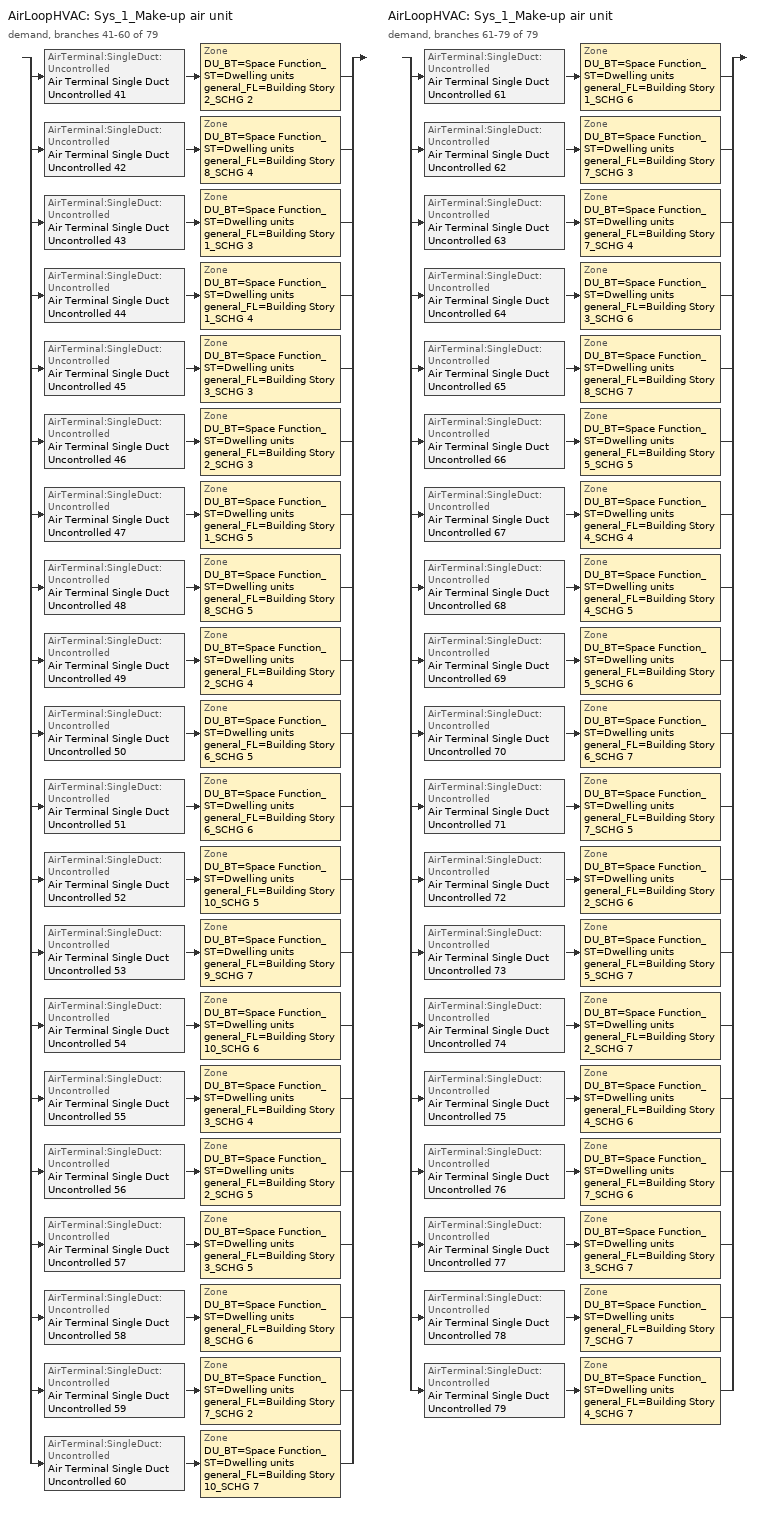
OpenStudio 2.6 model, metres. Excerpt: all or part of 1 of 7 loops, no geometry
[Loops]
AirLoopHVAC 'Sys_1_Make-up air unit'
 demand, branches 41-60 of 79: split
  | AirTerminal:SingleDuct:Uncontrolled 'Air Terminal Single Duct Uncontrolled 41' > Zone 'DU_BT=Space Function_ST=Dwelling units general_FL=Building Story 2_SCHG 2'
  | AirTerminal:SingleDuct:Uncontrolled 'Air Terminal Single Duct Uncontrolled 42' > Zone 'DU_BT=Space Function_ST=Dwelling units general_FL=Building Story 8_SCHG 4'
  | AirTerminal:SingleDuct:Uncontrolled 'Air Terminal Single Duct Uncontrolled 43' > Zone 'DU_BT=Space Function_ST=Dwelling units general_FL=Building Story 1_SCHG 3'
  | AirTerminal:SingleDuct:Uncontrolled 'Air Terminal Single Duct Uncontrolled 44' > Zone 'DU_BT=Space Function_ST=Dwelling units general_FL=Building Story 1_SCHG 4'
  | AirTerminal:SingleDuct:Uncontrolled 'Air Terminal Single Duct Uncontrolled 45' > Zone 'DU_BT=Space Function_ST=Dwelling units general_FL=Building Story 3_SCHG 3'
  | AirTerminal:SingleDuct:Uncontrolled 'Air Terminal Single Duct Uncontrolled 46' > Zone 'DU_BT=Space Function_ST=Dwelling units general_FL=Building Story 2_SCHG 3'
  | AirTerminal:SingleDuct:Uncontrolled 'Air Terminal Single Duct Uncontrolled 47' > Zone 'DU_BT=Space Function_ST=Dwelling units general_FL=Building Story 1_SCHG 5'
  | AirTerminal:SingleDuct:Uncontrolled 'Air Terminal Single Duct Uncontrolled 48' > Zone 'DU_BT=Space Function_ST=Dwelling units general_FL=Building Story 8_SCHG 5'
  | AirTerminal:SingleDuct:Uncontrolled 'Air Terminal Single Duct Uncontrolled 49' > Zone 'DU_BT=Space Function_ST=Dwelling units general_FL=Building Story 2_SCHG 4'
  | AirTerminal:SingleDuct:Uncontrolled 'Air Terminal Single Duct Uncontrolled 50' > Zone 'DU_BT=Space Function_ST=Dwelling units general_FL=Building Story 6_SCHG 5'
  | AirTerminal:SingleDuct:Uncontrolled 'Air Terminal Single Duct Uncontrolled 51' > Zone 'DU_BT=Space Function_ST=Dwelling units general_FL=Building Story 6_SCHG 6'
  | AirTerminal:SingleDuct:Uncontrolled 'Air Terminal Single Duct Uncontrolled 52' > Zone 'DU_BT=Space Function_ST=Dwelling units general_FL=Building Story 10_SCHG 5'
  | AirTerminal:SingleDuct:Uncontrolled 'Air Terminal Single Duct Uncontrolled 53' > Zone 'DU_BT=Space Function_ST=Dwelling units general_FL=Building Story 9_SCHG 7'
  | AirTerminal:SingleDuct:Uncontrolled 'Air Terminal Single Duct Uncontrolled 54' > Zone 'DU_BT=Space Function_ST=Dwelling units general_FL=Building Story 10_SCHG 6'
  | AirTerminal:SingleDuct:Uncontrolled 'Air Terminal Single Duct Uncontrolled 55' > Zone 'DU_BT=Space Function_ST=Dwelling units general_FL=Building Story 3_SCHG 4'
  | AirTerminal:SingleDuct:Uncontrolled 'Air Terminal Single Duct Uncontrolled 56' > Zone 'DU_BT=Space Function_ST=Dwelling units general_FL=Building Story 2_SCHG 5'
  | AirTerminal:SingleDuct:Uncontrolled 'Air Terminal Single Duct Uncontrolled 57' > Zone 'DU_BT=Space Function_ST=Dwelling units general_FL=Building Story 3_SCHG 5'
  | AirTerminal:SingleDuct:Uncontrolled 'Air Terminal Single Duct Uncontrolled 58' > Zone 'DU_BT=Space Function_ST=Dwelling units general_FL=Building Story 8_SCHG 6'
  | AirTerminal:SingleDuct:Uncontrolled 'Air Terminal Single Duct Uncontrolled 59' > Zone 'DU_BT=Space Function_ST=Dwelling units general_FL=Building Story 7_SCHG 2'
  | AirTerminal:SingleDuct:Uncontrolled 'Air Terminal Single Duct Uncontrolled 60' > Zone 'DU_BT=Space Function_ST=Dwelling units general_FL=Building Story 10_SCHG 7'
AirLoopHVAC 'Sys_1_Make-up air unit'
 demand, branches 61-79 of 79: split
  | AirTerminal:SingleDuct:Uncontrolled 'Air Terminal Single Duct Uncontrolled 61' > Zone 'DU_BT=Space Function_ST=Dwelling units general_FL=Building Story 1_SCHG 6'
  | AirTerminal:SingleDuct:Uncontrolled 'Air Terminal Single Duct Uncontrolled 62' > Zone 'DU_BT=Space Function_ST=Dwelling units general_FL=Building Story 7_SCHG 3'
  | AirTerminal:SingleDuct:Uncontrolled 'Air Terminal Single Duct Uncontrolled 63' > Zone 'DU_BT=Space Function_ST=Dwelling units general_FL=Building Story 7_SCHG 4'
  | AirTerminal:SingleDuct:Uncontrolled 'Air Terminal Single Duct Uncontrolled 64' > Zone 'DU_BT=Space Function_ST=Dwelling units general_FL=Building Story 3_SCHG 6'
  | AirTerminal:SingleDuct:Uncontrolled 'Air Terminal Single Duct Uncontrolled 65' > Zone 'DU_BT=Space Function_ST=Dwelling units general_FL=Building Story 8_SCHG 7'
  | AirTerminal:SingleDuct:Uncontrolled 'Air Terminal Single Duct Uncontrolled 66' > Zone 'DU_BT=Space Function_ST=Dwelling units general_FL=Building Story 5_SCHG 5'
  | AirTerminal:SingleDuct:Uncontrolled 'Air Terminal Single Duct Uncontrolled 67' > Zone 'DU_BT=Space Function_ST=Dwelling units general_FL=Building Story 4_SCHG 4'
  | AirTerminal:SingleDuct:Uncontrolled 'Air Terminal Single Duct Uncontrolled 68' > Zone 'DU_BT=Space Function_ST=Dwelling units general_FL=Building Story 4_SCHG 5'
  | AirTerminal:SingleDuct:Uncontrolled 'Air Terminal Single Duct Uncontrolled 69' > Zone 'DU_BT=Space Function_ST=Dwelling units general_FL=Building Story 5_SCHG 6'
  | AirTerminal:SingleDuct:Uncontrolled 'Air Terminal Single Duct Uncontrolled 70' > Zone 'DU_BT=Space Function_ST=Dwelling units general_FL=Building Story 6_SCHG 7'
  | AirTerminal:SingleDuct:Uncontrolled 'Air Terminal Single Duct Uncontrolled 71' > Zone 'DU_BT=Space Function_ST=Dwelling units general_FL=Building Story 7_SCHG 5'
  | AirTerminal:SingleDuct:Uncontrolled 'Air Terminal Single Duct Uncontrolled 72' > Zone 'DU_BT=Space Function_ST=Dwelling units general_FL=Building Story 2_SCHG 6'
  | AirTerminal:SingleDuct:Uncontrolled 'Air Terminal Single Duct Uncontrolled 73' > Zone 'DU_BT=Space Function_ST=Dwelling units general_FL=Building Story 5_SCHG 7'
  | AirTerminal:SingleDuct:Uncontrolled 'Air Terminal Single Duct Uncontrolled 74' > Zone 'DU_BT=Space Function_ST=Dwelling units general_FL=Building Story 2_SCHG 7'
  | AirTerminal:SingleDuct:Uncontrolled 'Air Terminal Single Duct Uncontrolled 75' > Zone 'DU_BT=Space Function_ST=Dwelling units general_FL=Building Story 4_SCHG 6'
  | AirTerminal:SingleDuct:Uncontrolled 'Air Terminal Single Duct Uncontrolled 76' > Zone 'DU_BT=Space Function_ST=Dwelling units general_FL=Building Story 7_SCHG 6'
  | AirTerminal:SingleDuct:Uncontrolled 'Air Terminal Single Duct Uncontrolled 77' > Zone 'DU_BT=Space Function_ST=Dwelling units general_FL=Building Story 3_SCHG 7'
  | AirTerminal:SingleDuct:Uncontrolled 'Air Terminal Single Duct Uncontrolled 78' > Zone 'DU_BT=Space Function_ST=Dwelling units general_FL=Building Story 7_SCHG 7'
  | AirTerminal:SingleDuct:Uncontrolled 'Air Terminal Single Duct Uncontrolled 79' > Zone 'DU_BT=Space Function_ST=Dwelling units general_FL=Building Story 4_SCHG 7'
[Sizing:Zone] Zone Cooling Design Supply Air Temperature Input Method=SupplyAirTemperature; Zone Cooling Design Supply Air Temperature {C}=13; Zone Cooling Design Supply Air Temperature Difference {deltaC}=11.11; Zone Heating Design Supply Air Temperature Input Method=SupplyAirTemperature; Zone Heating Design Supply Air Temperature {C}=43; Zone Heating Design Supply Air Temperature Difference {deltaC}=11.11; Zone Cooling Design Supply Air Humidity Ratio {kg-H2O/kg-air}=0.0085; Zone Heating Design Supply Air Humidity Ratio {kg-H2O/kg-air}=0.008; Zone Heating Sizing Factor=1.3; Zone Cooling Sizing Factor=1.1; Cooling Design Air Flow Method=DesignDay; Heating Design Air Flow Method=DesignDay; Account for Dedicated Outdoor Air System=No; Dedicated Outdoor Air System Control Strategy=NeutralSupplyAir; Dedicated Outdoor Air Low Setpoint Temperature for Design {C}=autosize; Dedicated Outdoor Air High Setpoint Temperature for Design {C}=autosize
DU_BT=Space Function_ST=Dwelling units general_FL=Building Story 2_SCHG 2; DU_BT=Space Function_ST=Dwelling units general_FL=Building Story 8_SCHG 4; DU_BT=Space Function_ST=Dwelling units general_FL=Building Story 1_SCHG 3; DU_BT=Space Function_ST=Dwelling units general_FL=Building Story 1_SCHG 4; DU_BT=Space Function_ST=Dwelling units general_FL=Building Story 3_SCHG 3; DU_BT=Space Function_ST=Dwelling units general_FL=Building Story 2_SCHG 3; DU_BT=Space Function_ST=Dwelling units general_FL=Building Story 1_SCHG 5; DU_BT=Space Function_ST=Dwelling units general_FL=Building Story 8_SCHG 5; DU_BT=Space Function_ST=Dwelling units general_FL=Building Story 2_SCHG 4; DU_BT=Space Function_ST=Dwelling units general_FL=Building Story 6_SCHG 5; DU_BT=Space Function_ST=Dwelling units general_FL=Building Story 6_SCHG 6; DU_BT=Space Function_ST=Dwelling units general_FL=Building Story 10_SCHG 5; DU_BT=Space Function_ST=Dwelling units general_FL=Building Story 9_SCHG 7; DU_BT=Space Function_ST=Dwelling units general_FL=Building Story 10_SCHG 6; DU_BT=Space Function_ST=Dwelling units general_FL=Building Story 3_SCHG 4; DU_BT=Space Function_ST=Dwelling units general_FL=Building Story 2_SCHG 5; DU_BT=Space Function_ST=Dwelling units general_FL=Building Story 3_SCHG 5; DU_BT=Space Function_ST=Dwelling units general_FL=Building Story 8_SCHG 6; DU_BT=Space Function_ST=Dwelling units general_FL=Building Story 7_SCHG 2; DU_BT=Space Function_ST=Dwelling units general_FL=Building Story 10_SCHG 7; DU_BT=Space Function_ST=Dwelling units general_FL=Building Story 1_SCHG 6; DU_BT=Space Function_ST=Dwelling units general_FL=Building Story 7_SCHG 3; DU_BT=Space Function_ST=Dwelling units general_FL=Building Story 7_SCHG 4; DU_BT=Space Function_ST=Dwelling units general_FL=Building Story 3_SCHG 6; DU_BT=Space Function_ST=Dwelling units general_FL=Building Story 8_SCHG 7; DU_BT=Space Function_ST=Dwelling units general_FL=Building Story 5_SCHG 5; DU_BT=Space Function_ST=Dwelling units general_FL=Building Story 4_SCHG 4; DU_BT=Space Function_ST=Dwelling units general_FL=Building Story 4_SCHG 5; DU_BT=Space Function_ST=Dwelling units general_FL=Building Story 5_SCHG 6; DU_BT=Space Function_ST=Dwelling units general_FL=Building Story 6_SCHG 7; DU_BT=Space Function_ST=Dwelling units general_FL=Building Story 7_SCHG 5; DU_BT=Space Function_ST=Dwelling units general_FL=Building Story 2_SCHG 6; DU_BT=Space Function_ST=Dwelling units general_FL=Building Story 5_SCHG 7; DU_BT=Space Function_ST=Dwelling units general_FL=Building Story 2_SCHG 7; DU_BT=Space Function_ST=Dwelling units general_FL=Building Story 4_SCHG 6; DU_BT=Space Function_ST=Dwelling units general_FL=Building Story 7_SCHG 6; DU_BT=Space Function_ST=Dwelling units general_FL=Building Story 3_SCHG 7; DU_BT=Space Function_ST=Dwelling units general_FL=Building Story 7_SCHG 7; DU_BT=Space Function_ST=Dwelling units general_FL=Building Story 4_SCHG 7
[Zone equipment]
DU_BT=Space Function_ST=Dwelling units general_FL=Building Story 2_SCHG 2: DU_BT=Space Function_ST=Dwelling units general_FL=Building Story 2_SCHG 2 PTAC, Zone HVAC Baseboard Convective Water 41, Air Terminal Single Duct Uncontrolled 41
DU_BT=Space Function_ST=Dwelling units general_FL=Building Story 8_SCHG 4: DU_BT=Space Function_ST=Dwelling units general_FL=Building Story 8_SCHG 4 PTAC, Zone HVAC Baseboard Convective Water 42, Air Terminal Single Duct Uncontrolled 42
DU_BT=Space Function_ST=Dwelling units general_FL=Building Story 1_SCHG 3: DU_BT=Space Function_ST=Dwelling units general_FL=Building Story 1_SCHG 3 PTAC, Zone HVAC Baseboard Convective Water 43, Air Terminal Single Duct Uncontrolled 43
DU_BT=Space Function_ST=Dwelling units general_FL=Building Story 1_SCHG 4: DU_BT=Space Function_ST=Dwelling units general_FL=Building Story 1_SCHG 4 PTAC, Zone HVAC Baseboard Convective Water 44, Air Terminal Single Duct Uncontrolled 44
DU_BT=Space Function_ST=Dwelling units general_FL=Building Story 3_SCHG 3: DU_BT=Space Function_ST=Dwelling units general_FL=Building Story 3_SCHG 3 PTAC, Zone HVAC Baseboard Convective Water 45, Air Terminal Single Duct Uncontrolled 45
DU_BT=Space Function_ST=Dwelling units general_FL=Building Story 2_SCHG 3: DU_BT=Space Function_ST=Dwelling units general_FL=Building Story 2_SCHG 3 PTAC, Zone HVAC Baseboard Convective Water 46, Air Terminal Single Duct Uncontrolled 46
DU_BT=Space Function_ST=Dwelling units general_FL=Building Story 1_SCHG 5: DU_BT=Space Function_ST=Dwelling units general_FL=Building Story 1_SCHG 5 PTAC, Zone HVAC Baseboard Convective Water 47, Air Terminal Single Duct Uncontrolled 47
DU_BT=Space Function_ST=Dwelling units general_FL=Building Story 8_SCHG 5: DU_BT=Space Function_ST=Dwelling units general_FL=Building Story 8_SCHG 5 PTAC, Zone HVAC Baseboard Convective Water 48, Air Terminal Single Duct Uncontrolled 48
DU_BT=Space Function_ST=Dwelling units general_FL=Building Story 2_SCHG 4: DU_BT=Space Function_ST=Dwelling units general_FL=Building Story 2_SCHG 4 PTAC, Zone HVAC Baseboard Convective Water 49, Air Terminal Single Duct Uncontrolled 49
DU_BT=Space Function_ST=Dwelling units general_FL=Building Story 6_SCHG 5: DU_BT=Space Function_ST=Dwelling units general_FL=Building Story 6_SCHG 5 PTAC, Zone HVAC Baseboard Convective Water 50, Air Terminal Single Duct Uncontrolled 50
DU_BT=Space Function_ST=Dwelling units general_FL=Building Story 6_SCHG 6: DU_BT=Space Function_ST=Dwelling units general_FL=Building Story 6_SCHG 6 PTAC, Zone HVAC Baseboard Convective Water 51, Air Terminal Single Duct Uncontrolled 51
DU_BT=Space Function_ST=Dwelling units general_FL=Building Story 10_SCHG 5: DU_BT=Space Function_ST=Dwelling units general_FL=Building Story 10_SCHG 5 PTAC, Zone HVAC Baseboard Convective Water 52, Air Terminal Single Duct Uncontrolled 52
DU_BT=Space Function_ST=Dwelling units general_FL=Building Story 9_SCHG 7: DU_BT=Space Function_ST=Dwelling units general_FL=Building Story 9_SCHG 7 PTAC, Zone HVAC Baseboard Convective Water 53, Air Terminal Single Duct Uncontrolled 53
DU_BT=Space Function_ST=Dwelling units general_FL=Building Story 10_SCHG 6: DU_BT=Space Function_ST=Dwelling units general_FL=Building Story 10_SCHG 6 PTAC, Zone HVAC Baseboard Convective Water 54, Air Terminal Single Duct Uncontrolled 54
DU_BT=Space Function_ST=Dwelling units general_FL=Building Story 3_SCHG 4: DU_BT=Space Function_ST=Dwelling units general_FL=Building Story 3_SCHG 4 PTAC, Zone HVAC Baseboard Convective Water 55, Air Terminal Single Duct Uncontrolled 55
DU_BT=Space Function_ST=Dwelling units general_FL=Building Story 2_SCHG 5: DU_BT=Space Function_ST=Dwelling units general_FL=Building Story 2_SCHG 5 PTAC, Zone HVAC Baseboard Convective Water 56, Air Terminal Single Duct Uncontrolled 56
DU_BT=Space Function_ST=Dwelling units general_FL=Building Story 3_SCHG 5: DU_BT=Space Function_ST=Dwelling units general_FL=Building Story 3_SCHG 5 PTAC, Zone HVAC Baseboard Convective Water 57, Air Terminal Single Duct Uncontrolled 57
DU_BT=Space Function_ST=Dwelling units general_FL=Building Story 8_SCHG 6: DU_BT=Space Function_ST=Dwelling units general_FL=Building Story 8_SCHG 6 PTAC, Zone HVAC Baseboard Convective Water 58, Air Terminal Single Duct Uncontrolled 58
DU_BT=Space Function_ST=Dwelling units general_FL=Building Story 7_SCHG 2: DU_BT=Space Function_ST=Dwelling units general_FL=Building Story 7_SCHG 2 PTAC, Zone HVAC Baseboard Convective Water 59, Air Terminal Single Duct Uncontrolled 59
DU_BT=Space Function_ST=Dwelling units general_FL=Building Story 10_SCHG 7: DU_BT=Space Function_ST=Dwelling units general_FL=Building Story 10_SCHG 7 PTAC, Zone HVAC Baseboard Convective Water 60, Air Terminal Single Duct Uncontrolled 60
DU_BT=Space Function_ST=Dwelling units general_FL=Building Story 1_SCHG 6: DU_BT=Space Function_ST=Dwelling units general_FL=Building Story 1_SCHG 6 PTAC, Zone HVAC Baseboard Convective Water 61, Air Terminal Single Duct Uncontrolled 61
DU_BT=Space Function_ST=Dwelling units general_FL=Building Story 7_SCHG 3: DU_BT=Space Function_ST=Dwelling units general_FL=Building Story 7_SCHG 3 PTAC, Zone HVAC Baseboard Convective Water 62, Air Terminal Single Duct Uncontrolled 62
DU_BT=Space Function_ST=Dwelling units general_FL=Building Story 7_SCHG 4: DU_BT=Space Function_ST=Dwelling units general_FL=Building Story 7_SCHG 4 PTAC, Zone HVAC Baseboard Convective Water 63, Air Terminal Single Duct Uncontrolled 63
DU_BT=Space Function_ST=Dwelling units general_FL=Building Story 3_SCHG 6: DU_BT=Space Function_ST=Dwelling units general_FL=Building Story 3_SCHG 6 PTAC, Zone HVAC Baseboard Convective Water 64, Air Terminal Single Duct Uncontrolled 64
DU_BT=Space Function_ST=Dwelling units general_FL=Building Story 8_SCHG 7: DU_BT=Space Function_ST=Dwelling units general_FL=Building Story 8_SCHG 7 PTAC, Zone HVAC Baseboard Convective Water 65, Air Terminal Single Duct Uncontrolled 65
DU_BT=Space Function_ST=Dwelling units general_FL=Building Story 5_SCHG 5: DU_BT=Space Function_ST=Dwelling units general_FL=Building Story 5_SCHG 5 PTAC, Zone HVAC Baseboard Convective Water 66, Air Terminal Single Duct Uncontrolled 66
DU_BT=Space Function_ST=Dwelling units general_FL=Building Story 4_SCHG 4: DU_BT=Space Function_ST=Dwelling units general_FL=Building Story 4_SCHG 4 PTAC, Zone HVAC Baseboard Convective Water 67, Air Terminal Single Duct Uncontrolled 67
DU_BT=Space Function_ST=Dwelling units general_FL=Building Story 4_SCHG 5: DU_BT=Space Function_ST=Dwelling units general_FL=Building Story 4_SCHG 5 PTAC, Zone HVAC Baseboard Convective Water 68, Air Terminal Single Duct Uncontrolled 68
DU_BT=Space Function_ST=Dwelling units general_FL=Building Story 5_SCHG 6: DU_BT=Space Function_ST=Dwelling units general_FL=Building Story 5_SCHG 6 PTAC, Zone HVAC Baseboard Convective Water 69, Air Terminal Single Duct Uncontrolled 69
DU_BT=Space Function_ST=Dwelling units general_FL=Building Story 6_SCHG 7: DU_BT=Space Function_ST=Dwelling units general_FL=Building Story 6_SCHG 7 PTAC, Zone HVAC Baseboard Convective Water 70, Air Terminal Single Duct Uncontrolled 70
DU_BT=Space Function_ST=Dwelling units general_FL=Building Story 7_SCHG 5: DU_BT=Space Function_ST=Dwelling units general_FL=Building Story 7_SCHG 5 PTAC, Zone HVAC Baseboard Convective Water 71, Air Terminal Single Duct Uncontrolled 71
DU_BT=Space Function_ST=Dwelling units general_FL=Building Story 2_SCHG 6: DU_BT=Space Function_ST=Dwelling units general_FL=Building Story 2_SCHG 6 PTAC, Zone HVAC Baseboard Convective Water 72, Air Terminal Single Duct Uncontrolled 72
DU_BT=Space Function_ST=Dwelling units general_FL=Building Story 5_SCHG 7: DU_BT=Space Function_ST=Dwelling units general_FL=Building Story 5_SCHG 7 PTAC, Zone HVAC Baseboard Convective Water 73, Air Terminal Single Duct Uncontrolled 73
DU_BT=Space Function_ST=Dwelling units general_FL=Building Story 2_SCHG 7: DU_BT=Space Function_ST=Dwelling units general_FL=Building Story 2_SCHG 7 PTAC, Zone HVAC Baseboard Convective Water 74, Air Terminal Single Duct Uncontrolled 74
DU_BT=Space Function_ST=Dwelling units general_FL=Building Story 4_SCHG 6: DU_BT=Space Function_ST=Dwelling units general_FL=Building Story 4_SCHG 6 PTAC, Zone HVAC Baseboard Convective Water 75, Air Terminal Single Duct Uncontrolled 75
DU_BT=Space Function_ST=Dwelling units general_FL=Building Story 7_SCHG 6: DU_BT=Space Function_ST=Dwelling units general_FL=Building Story 7_SCHG 6 PTAC, Zone HVAC Baseboard Convective Water 76, Air Terminal Single Duct Uncontrolled 76
DU_BT=Space Function_ST=Dwelling units general_FL=Building Story 3_SCHG 7: DU_BT=Space Function_ST=Dwelling units general_FL=Building Story 3_SCHG 7 PTAC, Zone HVAC Baseboard Convective Water 77, Air Terminal Single Duct Uncontrolled 77
DU_BT=Space Function_ST=Dwelling units general_FL=Building Story 7_SCHG 7: DU_BT=Space Function_ST=Dwelling units general_FL=Building Story 7_SCHG 7 PTAC, Zone HVAC Baseboard Convective Water 78, Air Terminal Single Duct Uncontrolled 78
DU_BT=Space Function_ST=Dwelling units general_FL=Building Story 4_SCHG 7: DU_BT=Space Function_ST=Dwelling units general_FL=Building Story 4_SCHG 7 PTAC, Zone HVAC Baseboard Convective Water 79, Air Terminal Single Duct Uncontrolled 79
[Fan:ConstantVolume] Availability Schedule=Always On Discrete; Fan Efficiency=0.39975; Pressure Rise {Pa}=640; Maximum Flow Rate {m3/s}=AutoSize; Motor Efficiency=0.615
Fan Constant Volume 42; Fan Constant Volume 43; Fan Constant Volume 44; Fan Constant Volume 45; Fan Constant Volume 46; Fan Constant Volume 47; Fan Constant Volume 48; Fan Constant Volume 49; Fan Constant Volume 50; Fan Constant Volume 51; Fan Constant Volume 52; Fan Constant Volume 53; Fan Constant Volume 54; Fan Constant Volume 55; Fan Constant Volume 56; Fan Constant Volume 57; Fan Constant Volume 58; Fan Constant Volume 59; Fan Constant Volume 60; Fan Constant Volume 61; Fan Constant Volume 62; Fan Constant Volume 63; Fan Constant Volume 64; Fan Constant Volume 65; Fan Constant Volume 66; Fan Constant Volume 67; Fan Constant Volume 68; Fan Constant Volume 69; Fan Constant Volume 70; Fan Constant Volume 71; Fan Constant Volume 72; Fan Constant Volume 73; Fan Constant Volume 74; Fan Constant Volume 75; Fan Constant Volume 76; Fan Constant Volume 77; Fan Constant Volume 78; Fan Constant Volume 79; Fan Constant Volume 80
[Coil:Cooling:DX:SingleSpeed] Availability Schedule=Always On Discrete; Rated Total Cooling Capacity {W}=autosize; Rated Sensible Heat Ratio=autosize; Rated Air Flow Rate {m3/s}=autosize; Rated Evaporator Fan Power Per Volume Flow Rate {W/(m3/s)}=773.3; Total Cooling Capacity Function of Temperature Curve=DXCOOL-NECB2011-REF-CAPFT; Total Cooling Capacity Function of Flow Fraction Curve=DXCOOL-NECB2011-REF-CAPFFLOW; Energy Input Ratio Function of Temperature Curve=DXCOOL-NECB2011-REF-COOLEIRFT; Energy Input Ratio Function of Flow Fraction Curve=DXCOOL-NECB2011-REF-COOLEIRFFLOW; Part Load Fraction Correlation Curve=DXCOOL-NECB2011-REF-COOLPLFFPLR; Condenser Type=AirCooled; Evaporative Condenser Effectiveness=0; Evaporative Condenser Air Flow Rate {m3/s}=Autosize; Evaporative Condenser Pump Rated Power Consumption {W}=Autosize; Crankcase Heater Capacity {W}=0; Maximum Outdoor Dry-Bulb Temperature for Crankcase Heater Operation {C}=0; Basin Heater Capacity {W/K}=0; Basin Heater Setpoint Temperature {C}=10
Name | Rated COP {W/W}
Coil Cooling DX Single Speed 42 13kBtu/hr 9.8EER | 3.31025
Coil Cooling DX Single Speed 43 11kBtu/hr 10.1EER | 3.42707
Coil Cooling DX Single Speed 44 11kBtu/hr 10.2EER | 3.45826
Coil Cooling DX Single Speed 45 13kBtu/hr 9.8EER | 3.30808
Coil Cooling DX Single Speed 46 14kBtu/hr 9.5EER | 3.22117
Coil Cooling DX Single Speed 47 10kBtu/hr 10.3EER | 3.49847
Coil Cooling DX Single Speed 48 6kBtu/hr 11.0EER | 3.72609
Coil Cooling DX Single Speed 49 14kBtu/hr 9.5EER | 3.22199
Coil Cooling DX Single Speed 50 11kBtu/hr 10.1EER | 3.4316
Coil Cooling DX Single Speed 51 15kBtu/hr 9.3EER; Coil Cooling DX Single Speed 74 15kBtu/hr 9.3EER | 3.15616
Coil Cooling DX Single Speed 52 10kBtu/hr 10.3EER | 3.48847
Coil Cooling DX Single Speed 53 20kBtu/hr 9.3EER | 3.16
Coil Cooling DX Single Speed 54 15kBtu/hr 9.4EER | 3.18972
Coil Cooling DX Single Speed 55 9kBtu/hr 10.5EER | 3.57086
Coil Cooling DX Single Speed 56 13kBtu/hr 9.8EER | 3.30577
Coil Cooling DX Single Speed 57 7kBtu/hr 11.0EER; Coil Cooling DX Single Speed 66 7kBtu/hr 11.0EER | 3.72668
Coil Cooling DX Single Speed 58 11kBtu/hr 10.1EER | 3.42436
Coil Cooling DX Single Speed 59 15kBtu/hr 9.3EER | 3.15618
Coil Cooling DX Single Speed 60 10kBtu/hr 10.3EER | 3.48821
Coil Cooling DX Single Speed 61 21kBtu/hr 9.3EER | 3.1601
Coil Cooling DX Single Speed 62 11kBtu/hr 10.2EER | 3.43982
Coil Cooling DX Single Speed 63 11kBtu/hr 10.1EER | 3.4267
Coil Cooling DX Single Speed 64 15kBtu/hr 9.3EER | 3.15615
Coil Cooling DX Single Speed 65 7kBtu/hr 11.0EER | 3.72677
Coil Cooling DX Single Speed 67 10kBtu/hr 10.3EER | 3.48862
Coil Cooling DX Single Speed 68 13kBtu/hr 9.7EER | 3.30472
Coil Cooling DX Single Speed 69 7kBtu/hr 11.0EER; Coil Cooling DX Single Speed 77 7kBtu/hr 11.0EER | 3.72678
Coil Cooling DX Single Speed 70 13kBtu/hr 9.7EER | 3.30501
Coil Cooling DX Single Speed 71 10kBtu/hr 10.3EER | 3.4804
Coil Cooling DX Single Speed 72 14kBtu/hr 9.5EER | 3.22267
Coil Cooling DX Single Speed 73 15kBtu/hr 9.3EER | 3.15613
Coil Cooling DX Single Speed 75 14kBtu/hr 9.4EER | 3.19937
Coil Cooling DX Single Speed 76 10kBtu/hr 10.3EER | 3.48903
Coil Cooling DX Single Speed 78 6kBtu/hr 11.0EER | 3.72662
Coil Cooling DX Single Speed 79 10kBtu/hr 10.3EER | 3.48015
Coil Cooling DX Single Speed 80 6kBtu/hr 11.0EER | 3.72664
[Coil:Heating:Electric] Availability Schedule=ON_OFF_ALWAYS_OFF
Coil Heating Electric 41; Coil Heating Electric 42; Coil Heating Electric 43; Coil Heating Electric 44; Coil Heating Electric 45; Coil Heating Electric 46; Coil Heating Electric 47; Coil Heating Electric 48; Coil Heating Electric 49; Coil Heating Electric 50; Coil Heating Electric 51; Coil Heating Electric 52; Coil Heating Electric 53; Coil Heating Electric 54; Coil Heating Electric 55; Coil Heating Electric 56; Coil Heating Electric 57; Coil Heating Electric 58; Coil Heating Electric 59; Coil Heating Electric 60; Coil Heating Electric 61; Coil Heating Electric 62; Coil Heating Electric 63; Coil Heating Electric 64; Coil Heating Electric 65; Coil Heating Electric 66; Coil Heating Electric 67; Coil Heating Electric 68; Coil Heating Electric 69; Coil Heating Electric 70; Coil Heating Electric 71; Coil Heating Electric 72; Coil Heating Electric 73; Coil Heating Electric 74; Coil Heating Electric 75; Coil Heating Electric 76; Coil Heating Electric 77; Coil Heating Electric 78; Coil Heating Electric 79
[ZoneHVAC:PackagedTerminalAirConditioner] Availability Schedule=Always On Discrete; Supply Air Flow Rate During Cooling Operation {m3/s}=Autosize; Supply Air Flow Rate During Heating Operation {m3/s}=Autosize; Supply Air Flow Rate When No Cooling or Heating is Needed {m3/s}=Autosize; Outdoor Air Flow Rate During Cooling Operation {m3/s}=1e-05; Outdoor Air Flow Rate During Heating Operation {m3/s}=1e-05; Outdoor Air Flow Rate When No Cooling or Heating is Needed {m3/s}=1e-05; Fan Placement=DrawThrough
Name | Supply Air Fan | Heating Coil | Cooling Coil
DU_BT=Space Function_ST=Dwelling units general_FL=Building Story 2_SCHG 2 PTAC | Fan Constant Volume 42 | Coil Heating Electric 41 | Coil Cooling DX Single Speed 42 13kBtu/hr 9.8EER
DU_BT=Space Function_ST=Dwelling units general_FL=Building Story 8_SCHG 4 PTAC | Fan Constant Volume 43 | Coil Heating Electric 42 | Coil Cooling DX Single Speed 43 11kBtu/hr 10.1EER
DU_BT=Space Function_ST=Dwelling units general_FL=Building Story 1_SCHG 3 PTAC | Fan Constant Volume 44 | Coil Heating Electric 43 | Coil Cooling DX Single Speed 44 11kBtu/hr 10.2EER
DU_BT=Space Function_ST=Dwelling units general_FL=Building Story 1_SCHG 4 PTAC | Fan Constant Volume 45 | Coil Heating Electric 44 | Coil Cooling DX Single Speed 45 13kBtu/hr 9.8EER
DU_BT=Space Function_ST=Dwelling units general_FL=Building Story 3_SCHG 3 PTAC | Fan Constant Volume 46 | Coil Heating Electric 45 | Coil Cooling DX Single Speed 46 14kBtu/hr 9.5EER
DU_BT=Space Function_ST=Dwelling units general_FL=Building Story 2_SCHG 3 PTAC | Fan Constant Volume 47 | Coil Heating Electric 46 | Coil Cooling DX Single Speed 47 10kBtu/hr 10.3EER
DU_BT=Space Function_ST=Dwelling units general_FL=Building Story 1_SCHG 5 PTAC | Fan Constant Volume 48 | Coil Heating Electric 47 | Coil Cooling DX Single Speed 48 6kBtu/hr 11.0EER
DU_BT=Space Function_ST=Dwelling units general_FL=Building Story 8_SCHG 5 PTAC | Fan Constant Volume 49 | Coil Heating Electric 48 | Coil Cooling DX Single Speed 49 14kBtu/hr 9.5EER
DU_BT=Space Function_ST=Dwelling units general_FL=Building Story 2_SCHG 4 PTAC | Fan Constant Volume 50 | Coil Heating Electric 49 | Coil Cooling DX Single Speed 50 11kBtu/hr 10.1EER
DU_BT=Space Function_ST=Dwelling units general_FL=Building Story 6_SCHG 5 PTAC | Fan Constant Volume 51 | Coil Heating Electric 50 | Coil Cooling DX Single Speed 51 15kBtu/hr 9.3EER
DU_BT=Space Function_ST=Dwelling units general_FL=Building Story 6_SCHG 6 PTAC | Fan Constant Volume 52 | Coil Heating Electric 51 | Coil Cooling DX Single Speed 52 10kBtu/hr 10.3EER
DU_BT=Space Function_ST=Dwelling units general_FL=Building Story 10_SCHG 5 PTAC | Fan Constant Volume 53 | Coil Heating Electric 52 | Coil Cooling DX Single Speed 53 20kBtu/hr 9.3EER
DU_BT=Space Function_ST=Dwelling units general_FL=Building Story 9_SCHG 7 PTAC | Fan Constant Volume 54 | Coil Heating Electric 53 | Coil Cooling DX Single Speed 54 15kBtu/hr 9.4EER
DU_BT=Space Function_ST=Dwelling units general_FL=Building Story 10_SCHG 6 PTAC | Fan Constant Volume 55 | Coil Heating Electric 54 | Coil Cooling DX Single Speed 55 9kBtu/hr 10.5EER
DU_BT=Space Function_ST=Dwelling units general_FL=Building Story 3_SCHG 4 PTAC | Fan Constant Volume 56 | Coil Heating Electric 55 | Coil Cooling DX Single Speed 56 13kBtu/hr 9.8EER
DU_BT=Space Function_ST=Dwelling units general_FL=Building Story 2_SCHG 5 PTAC | Fan Constant Volume 57 | Coil Heating Electric 56 | Coil Cooling DX Single Speed 57 7kBtu/hr 11.0EER
DU_BT=Space Function_ST=Dwelling units general_FL=Building Story 3_SCHG 5 PTAC | Fan Constant Volume 58 | Coil Heating Electric 57 | Coil Cooling DX Single Speed 58 11kBtu/hr 10.1EER
DU_BT=Space Function_ST=Dwelling units general_FL=Building Story 8_SCHG 6 PTAC | Fan Constant Volume 59 | Coil Heating Electric 58 | Coil Cooling DX Single Speed 59 15kBtu/hr 9.3EER
DU_BT=Space Function_ST=Dwelling units general_FL=Building Story 7_SCHG 2 PTAC | Fan Constant Volume 60 | Coil Heating Electric 59 | Coil Cooling DX Single Speed 60 10kBtu/hr 10.3EER
DU_BT=Space Function_ST=Dwelling units general_FL=Building Story 10_SCHG 7 PTAC | Fan Constant Volume 61 | Coil Heating Electric 60 | Coil Cooling DX Single Speed 61 21kBtu/hr 9.3EER
DU_BT=Space Function_ST=Dwelling units general_FL=Building Story 1_SCHG 6 PTAC | Fan Constant Volume 62 | Coil Heating Electric 61 | Coil Cooling DX Single Speed 62 11kBtu/hr 10.2EER
DU_BT=Space Function_ST=Dwelling units general_FL=Building Story 7_SCHG 3 PTAC | Fan Constant Volume 63 | Coil Heating Electric 62 | Coil Cooling DX Single Speed 63 11kBtu/hr 10.1EER
DU_BT=Space Function_ST=Dwelling units general_FL=Building Story 7_SCHG 4 PTAC | Fan Constant Volume 64 | Coil Heating Electric 63 | Coil Cooling DX Single Speed 64 15kBtu/hr 9.3EER
DU_BT=Space Function_ST=Dwelling units general_FL=Building Story 3_SCHG 6 PTAC | Fan Constant Volume 65 | Coil Heating Electric 64 | Coil Cooling DX Single Speed 65 7kBtu/hr 11.0EER
DU_BT=Space Function_ST=Dwelling units general_FL=Building Story 8_SCHG 7 PTAC | Fan Constant Volume 66 | Coil Heating Electric 65 | Coil Cooling DX Single Speed 66 7kBtu/hr 11.0EER
DU_BT=Space Function_ST=Dwelling units general_FL=Building Story 5_SCHG 5 PTAC | Fan Constant Volume 67 | Coil Heating Electric 66 | Coil Cooling DX Single Speed 67 10kBtu/hr 10.3EER
DU_BT=Space Function_ST=Dwelling units general_FL=Building Story 4_SCHG 4 PTAC | Fan Constant Volume 68 | Coil Heating Electric 67 | Coil Cooling DX Single Speed 68 13kBtu/hr 9.7EER
DU_BT=Space Function_ST=Dwelling units general_FL=Building Story 4_SCHG 5 PTAC | Fan Constant Volume 69 | Coil Heating Electric 68 | Coil Cooling DX Single Speed 69 7kBtu/hr 11.0EER
DU_BT=Space Function_ST=Dwelling units general_FL=Building Story 5_SCHG 6 PTAC | Fan Constant Volume 70 | Coil Heating Electric 69 | Coil Cooling DX Single Speed 70 13kBtu/hr 9.7EER
DU_BT=Space Function_ST=Dwelling units general_FL=Building Story 6_SCHG 7 PTAC | Fan Constant Volume 71 | Coil Heating Electric 70 | Coil Cooling DX Single Speed 71 10kBtu/hr 10.3EER
DU_BT=Space Function_ST=Dwelling units general_FL=Building Story 7_SCHG 5 PTAC | Fan Constant Volume 72 | Coil Heating Electric 71 | Coil Cooling DX Single Speed 72 14kBtu/hr 9.5EER
DU_BT=Space Function_ST=Dwelling units general_FL=Building Story 2_SCHG 6 PTAC | Fan Constant Volume 73 | Coil Heating Electric 72 | Coil Cooling DX Single Speed 73 15kBtu/hr 9.3EER
DU_BT=Space Function_ST=Dwelling units general_FL=Building Story 5_SCHG 7 PTAC | Fan Constant Volume 74 | Coil Heating Electric 73 | Coil Cooling DX Single Speed 74 15kBtu/hr 9.3EER
DU_BT=Space Function_ST=Dwelling units general_FL=Building Story 2_SCHG 7 PTAC | Fan Constant Volume 75 | Coil Heating Electric 74 | Coil Cooling DX Single Speed 75 14kBtu/hr 9.4EER
DU_BT=Space Function_ST=Dwelling units general_FL=Building Story 4_SCHG 6 PTAC | Fan Constant Volume 76 | Coil Heating Electric 75 | Coil Cooling DX Single Speed 76 10kBtu/hr 10.3EER
DU_BT=Space Function_ST=Dwelling units general_FL=Building Story 7_SCHG 6 PTAC | Fan Constant Volume 77 | Coil Heating Electric 76 | Coil Cooling DX Single Speed 77 7kBtu/hr 11.0EER
DU_BT=Space Function_ST=Dwelling units general_FL=Building Story 3_SCHG 7 PTAC | Fan Constant Volume 78 | Coil Heating Electric 77 | Coil Cooling DX Single Speed 78 6kBtu/hr 11.0EER
DU_BT=Space Function_ST=Dwelling units general_FL=Building Story 7_SCHG 7 PTAC | Fan Constant Volume 79 | Coil Heating Electric 78 | Coil Cooling DX Single Speed 79 10kBtu/hr 10.3EER
DU_BT=Space Function_ST=Dwelling units general_FL=Building Story 4_SCHG 7 PTAC | Fan Constant Volume 80 | Coil Heating Electric 79 | Coil Cooling DX Single Speed 80 6kBtu/hr 11.0EER
[AirTerminal:SingleDuct:Uncontrolled] Availability Schedule=Always On Discrete; Maximum Air Flow Rate {m3/s}=AutoSize
Air Terminal Single Duct Uncontrolled 41; Air Terminal Single Duct Uncontrolled 42; Air Terminal Single Duct Uncontrolled 43; Air Terminal Single Duct Uncontrolled 44; Air Terminal Single Duct Uncontrolled 45; Air Terminal Single Duct Uncontrolled 46; Air Terminal Single Duct Uncontrolled 47; Air Terminal Single Duct Uncontrolled 48; Air Terminal Single Duct Uncontrolled 49; Air Terminal Single Duct Uncontrolled 50; Air Terminal Single Duct Uncontrolled 51; Air Terminal Single Duct Uncontrolled 52; Air Terminal Single Duct Uncontrolled 53; Air Terminal Single Duct Uncontrolled 54; Air Terminal Single Duct Uncontrolled 55; Air Terminal Single Duct Uncontrolled 56; Air Terminal Single Duct Uncontrolled 57; Air Terminal Single Duct Uncontrolled 58; Air Terminal Single Duct Uncontrolled 59; Air Terminal Single Duct Uncontrolled 60; Air Terminal Single Duct Uncontrolled 61; Air Terminal Single Duct Uncontrolled 62; Air Terminal Single Duct Uncontrolled 63; Air Terminal Single Duct Uncontrolled 64; Air Terminal Single Duct Uncontrolled 65; Air Terminal Single Duct Uncontrolled 66; Air Terminal Single Duct Uncontrolled 67; Air Terminal Single Duct Uncontrolled 68; Air Terminal Single Duct Uncontrolled 69; Air Terminal Single Duct Uncontrolled 70; Air Terminal Single Duct Uncontrolled 71; Air Terminal Single Duct Uncontrolled 72; Air Terminal Single Duct Uncontrolled 73; Air Terminal Single Duct Uncontrolled 74; Air Terminal Single Duct Uncontrolled 75; Air Terminal Single Duct Uncontrolled 76; Air Terminal Single Duct Uncontrolled 77; Air Terminal Single Duct Uncontrolled 78; Air Terminal Single Duct Uncontrolled 79
[Schedule:Ruleset]
ON_OFF_ALWAYS_OFF: Default Day Schedule=Schedule Day 3
[Schedule:Day]
Schedule Day 3; wkdON_OFF_ALWAYS_OFF 1; satON_OFF_ALWAYS_OFF 1; sunON_OFF_ALWAYS_OFF 1: 1, 0, 0, 2, 0, 0, 3, 0, 0, 4, 0, 0, 5, 0, 0, 6, 0, 0, 7, 0, 0, 8, 0, 0, 9, 0, 0, 10, 0, 0, 11, 0, 0, 12, 0, 0, 13, 0, 0, 14, 0, 0, 15, 0, 0, 16, 0, 0, 17, 0, 0, 18, 0, 0, 19, 0, 0, 20, 0, 0, 21, 0, 0, 22, 0, 0, 23, 0, 0, 24, 0, 0
[Schedule:Rule] Schedule Ruleset=ON_OFF_ALWAYS_OFF; Date Specification Type=DateRange; Start Month=1; Start Day=1; End Month=12; End Day=31
Name | Rule Order | Day Schedule | Apply Sunday | Apply Monday | Apply Tuesday | Apply Wednesday | Apply Thursday | Apply Friday | Apply Saturday
wkdON_OFF_ALWAYS_OFF rule | 2 | wkdON_OFF_ALWAYS_OFF 1 | No | Yes | Yes | Yes | Yes | Yes | No
satON_OFF_ALWAYS_OFFrule | 1 | satON_OFF_ALWAYS_OFF 1 | No | No | No | No | No | No | Yes
sunON_OFF_ALWAYS_OFFrule | 0 | sunON_OFF_ALWAYS_OFF 1 | Yes | No | No | No | No | No | No
[Schedule:Constant]
Always On Discrete: Value=1
[Curve:Biquadratic] Minimum Value of x=13; Maximum Value of x=24; Minimum Value of y=24; Maximum Value of y=46
Name | Coefficient1 Constant | Coefficient2 x | Coefficient3 x**2 | Coefficient4 y | Coefficient5 y**2 | Coefficient6 x*y
DXCOOL-NECB2011-REF-CAPFT | 0.867905 | 0.0142459 | 0.00055436 | -0.0075575 | 3.3e-05 | -0.0001918
DXCOOL-NECB2011-REF-COOLEIRFT | 0.116936 | 0.0284933 | -0.0004112 | 0.0214108 | 0.00016103 | -0.0006791
[Curve:Quadratic] Coefficient1 Constant=1; Coefficient2 x=0; Coefficient3 x**2=0; Minimum Value of x=0; Maximum Value of x=1
DXCOOL-NECB2011-REF-CAPFFLOW; DXCOOL-NECB2011-REF-COOLEIRFFLOW
[Curve:Cubic]
DXCOOL-NECB2011-REF-COOLPLFFPLR: Coefficient1 Constant=0.0277; Coefficient2 x=4.9151; Coefficient3 x**2=-8.184; Coefficient4 x**3=4.2702; Minimum Value of x=0.7; Maximum Value of x=1
